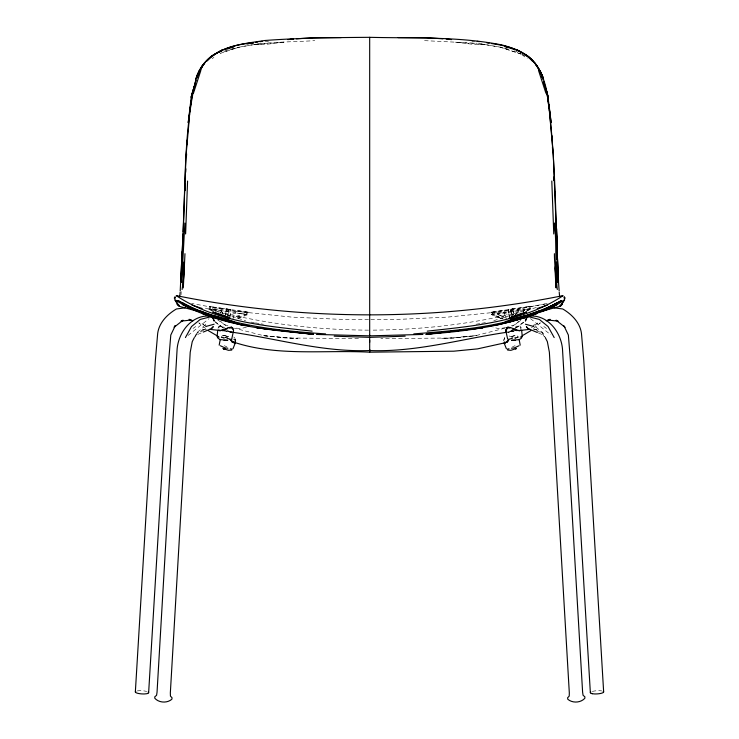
<?xml version="1.0" encoding="UTF-8"?>
<svg xmlns="http://www.w3.org/2000/svg" width="739" height="739" viewBox="0 0 739 739"><rect width="100%" height="100%" fill="white"/><g stroke="black" fill="none" stroke-linecap="round" stroke-linejoin="round"><path stroke-width="0.55" stroke-dasharray="3.69 2.77" d="M520.653 329.234L520.154 326.093L518.251 325.493L515.656 326.786M181.055 294.796L181.203 291.628M227.926 317.585L228.36 309.244L226.282 308.93L225.571 315.137M225.626 331.109L227.418 331.054M229.737 317.844L230.854 309.604L229.145 309.345L227.649 315.433M215.908 311.415L214.707 309.77L215.067 307.295L209.414 306.436L209.045 308.902L211.511 310.879M368.549 319.618L337.714 319.23L291.785 317.114L236.009 311.331L235.787 312.893L247.731 314.62L248.101 312.154L209.414 306.436M228.379 311.803L209.045 308.902L209.359 306.759L236.009 311.331M219.742 315.414L221.349 308.237L215.104 307.248L210.523 309.133L209.045 308.902M503.564 340.651L504.617 337.778L503.906 340.254L504.395 342.268M225.34 317.207L226.661 308.985M229.921 316.828L230.854 309.604M235.335 342.776L235.806 340.651L234.762 337.778L235.048 339.58L232.674 339.016M234.826 342.268L234.882 339.58M234.984 342.268L235.473 340.254L234.762 337.778M503.906 340.254L504.617 337.778M513.171 328.984L508.432 332.762L512.376 330.315M226.199 328.984L221.127 325.493L219.224 326.093L218.726 329.234M533.272 326.887L534.325 324.107M194.274 337.668L196.805 332.679L203.668 327.072M512.46 330.084L511.961 331.054L513.753 331.109M195.059 337.086L196.75 334.157L196.001 335.173L202.246 332.513M217.95 328.181L219.224 326.093M515.72 314.408L518.381 310.639L530.325 308.902L530.011 306.759L547.932 303.433M523.332 311.599L524.653 309.715L521.013 312.227M514.372 316.329L518.39 310.703L518.141 309.022L547.775 303.452M523.471 311.415L524.662 309.77L530.325 308.902L529.965 306.436L491.278 312.154L491.638 314.62L501.485 318.527M237.893 318.527L247.731 314.62L242.069 313.761L236.286 318.814L246.263 314.389L248.101 312.154L236.129 310.417M246.263 314.389L248.101 312.154M518.593 321.465L515.804 324.209L511.37 325.881M527.175 310.666L528.847 309.105L529.965 306.436L510.621 309.327M527.175 310.694L528.856 309.133L524.394 307.849M535.212 325.151L537.816 323.026L535.073 325.031M533.447 328.532L540.375 322.86L539.331 323.423L541.299 322.684M527.083 310.546L528.847 309.105L527.064 310.583M523.803 322.389L513.744 329.529M188.048 335.451L209.082 318.62M527.868 310.879L530.325 308.902M515.157 328.098L518.658 326.13L520.413 326.49L521.429 328.181M222.938 335.848L225.672 335.432L228.018 337.03M212.158 58.658L213.904 57.337M511.887 330.804L514.556 328.8M515.452 328.125L523.48 322.112M531.424 327.71L534.158 325.696M511.979 337.335L514.15 335.774L516.441 335.848L518.316 336.882M512.57 326.195L520.764 320.393M193.027 328.43L195.733 326.536M511.351 337.03L513.707 335.432L516.293 335.404L518.03 336.522M221.34 336.522L223.076 335.404L225.672 335.432M491.638 314.62C501.735 310.592 513.651 308.828 524.662 309.77L491.638 314.62L503.093 318.814L497.301 313.761L505.504 317.798M512.45 346.905L515.074 345.676M226.67 316.8L235.796 312.828L242.069 313.761L232.85 318.297L235.796 312.828L210.523 309.105L210.837 307.018L191.604 303.452M370.83 319.618L401.656 319.23L447.585 317.114L497.098 312.107L497.31 313.807L503.361 311.331L506.464 318.343L497.31 313.807L493.116 314.417L491.278 312.154L503.241 310.417M203.678 330.481L196.537 333.335L202.855 329.751L205.802 329.206M493.772 320.698L513.642 314.408M225.081 337.594L230.309 335.996M232.637 331.543L230.762 332.19L225.7 331.09M514.815 330.684L507.582 332.485M260.996 43.453L239.057 47.185L220.407 53.337C250.327 40.922 283.166 42.677 314.823 40.645M514.409 330.86L507.905 332.088L508.617 332.19M536.32 307.498C482.567 323.082 426.708 329.806 370.83 330.148M246.41 327.137L240.286 328.781L234.78 327.765M504.894 328.162L475.316 335.765L453.958 337.963L441.479 338.758L476.683 335.561L453.958 337.963L380.844 338.628M223.335 338.203L226.125 337.52M224.748 50.612L239.057 47.185M214.707 309.77L221.349 308.237L231.233 309.659M218.966 326.49L220.712 326.13L224.213 328.098M507.905 332.088L511.314 331.405M505.698 327.562L499.084 328.781L492.959 327.137M476.128 324.264L480.636 323.479M481.763 323.276L486.262 322.49M515.656 314.093L517.66 313.779M508.524 309.604L509.633 317.844L508.146 309.659L510.224 309.345L511.73 315.433M511.453 317.585L511.009 309.244L513.097 308.93L513.919 316.172M226.642 336.984L228.333 336.744M518.381 310.639L497.31 313.807M508.146 309.659L509.153 309.512M512.09 309.078L513.097 308.93M228.055 331.405L231.464 332.088L228.693 331.229L227.03 329.733M206.163 329.418L202.855 329.751L206.236 329.539M491.333 312.551L510.991 310.574L530.011 306.759L528.487 306.667M265.264 41.726L268.488 41.439M358.498 338.628L285.319 337.963L262.567 335.561L297.808 338.758L263.934 335.765L234.318 328.162M368.549 330.148C312.671 329.806 256.803 323.082 203.059 307.498M424.546 40.645L477.311 43.25M534.454 329.612L536.708 329.751L543.045 333.335L535.886 330.481M471.962 41.541L475.186 41.827M248.036 312.551L228.379 310.574L209.359 306.759M533.401 329.418L536.708 329.751L533.761 329.206M231.464 332.088L224.554 330.684L231.621 332.088M226.282 308.93L227.289 309.078M221.709 313.779L223.723 314.093M514.621 50.612L521.087 54.039L500.321 47.185L478.373 43.453L500.321 47.185L510.224 49.559M250.983 322.102L254.355 322.694M255.472 322.888L259.971 323.673M261.098 323.867L263.343 324.264M225.728 314.408L245.607 320.698M509.069 335.996L516.034 338.203M231.787 332.485L230.762 332.19L230.938 332.762L227.002 330.315M521.087 54.039L500.321 47.185M513.974 337.843L515.628 338.397M228.009 325.881L223.566 324.209L220.776 321.465M538.371 332.956L543.581 335.173L542.832 334.157L544.523 337.086M522.15 54.492L525.318 55.859M512.709 316.8L503.573 312.828L506.03 317.391M491.278 312.154L493.116 314.417L502.095 318.37M224.305 345.676L226.919 346.905M199.853 323.423L198.819 322.86L205.747 328.532M218.365 312.227L214.716 309.715L216.047 311.599M223.603 328.245L215.382 322.389M543.83 326.536L546.546 328.43M217.515 319.747L226.642 326.195M225.219 335.774L227.39 337.335M205.026 325.696L201.368 323.026L204.851 325.862M214.818 321.437L223.741 328.125M521.965 54.695L527.221 58.658M530.482 318.62L550.675 334.749M212.315 310.583L210.523 309.105L212.296 310.546M535.914 327.072L542.786 332.679L545.327 337.668M233.755 336.984L234.937 338.185M220.979 310.703L224.998 316.329M220.998 310.639L223.658 314.408M512.801 315.405L510.972 311.729L512.801 315.451M205.22 324.107L206.283 326.887M518.39 310.703L519.138 313.53M512.718 308.985L513.873 316.172M492.858 312.449L493.116 314.417M592.299 691.455A6.66 1.598 -3.4 0 1 601.712 690.919M137.288 690.919A6.66 1.598 3.5 0 1 146.691 691.455M283.674 42.169L266.871 44.257L254.595 44.663L283.674 42.169M484.784 44.663L472.498 44.257L455.695 42.169L484.784 44.663"/><path stroke-width="1.11" d="M369.685 342.333L369.685 337.353L405.194 336.171M207.003 61.069C221.903 45.255 244.84 43.619 264.978 40.488C299.822 37.883 334.767 37.597 369.685 37.319L369.685 335.857L422.911 334.434M557.954 274.104L556.55 228.647L557.954 274.104L559.164 290.99M183.05 233.893L180.205 290.99M369.694 349.612L369.657 352.18C323.848 349.723 275.998 356.919 231.944 341.529M187.124 144.539L187.29 140.022L187.059 144.632M182.043 251.87L180.824 281.273M182.09 263.777L182.182 261.495M187.577 181.027L185.618 233.967L184.87 223.021L181.665 282.483M184.972 253.68L183.318 287.877L183.096 262.022C185.184 271.148 183.272 280.312 182.08 289.512M185.129 183.799L184.787 190.708L185.101 185.166M185.692 172.279L185.868 168.825M186.487 156.151L186.607 153.851M182.644 248.997L182.93 243.51M183.161 231.713C185.563 180.011 184.039 127.163 196.602 76.625C204.694 52.885 230.799 44.525 253.422 42.779L251.26 43.213M135.348 691.944L155.356 360.558L157.509 335.414C158.091 323.654 166.774 314.694 176.409 308.976L185.138 307.821M148.641 692.692L168.64 361.288L170.792 335.026L175.226 325.797M189.369 116.78L189.553 114.49M189.424 117.289L186.08 155.07L181.415 274.104M189.341 116.596L189.535 114.36M179.753 296.653L180.15 292.274M540.061 311.738L559.931 306.352L560.033 305.272M217.737 330.315L217.09 336.707L217.728 337.289M189.923 109.899L190.329 106.684M190.607 104.532L191.013 101.317M191.429 98.093L191.835 94.878M220.277 339.367L219.178 345.15M200.869 70.408L193.424 93.28M564.125 297.9L565.021 298.029L564.125 297.9L564.439 296.681M192.14 93.816L194.588 85.355M506.668 329.271L506.15 330.028L506.825 327.765L507.979 327.146L510.769 327.599L516.727 330.204L519.619 330.813L521.05 330.111M192.168 93.798L193.83 88.394M194.496 86.232L195.493 82.99L191.142 96.994L195.345 82.694M197.489 76.505L199.142 71.101L196.731 78.482M197.479 76.496L199.142 71.101L197.507 76.182M194.893 84.292L196.195 80.237M508.524 340.143L507.028 342.249L508.755 339.912L505.365 342.72L477.514 348.882L453.783 351.191L369.685 352.18L369.657 349.612M520.201 345.15L519.101 339.367M506.363 348.688L504.035 342.776L505.162 343.219M194.274 337.668L192.242 341.658L190.219 352.217L170.339 692.923L170.441 696.092L172.076 697.838L171.836 699.279C167.125 703.325 159.024 702.918 154.83 698.3L154.756 696.84L156.576 695.307L157.047 692.157L177.129 348.808C178.69 332.014 191.66 314.851 209.858 316.043M185.424 337.557L191.54 326.536L200.269 319.405L211.714 316.514M563.848 300.625L559.931 306.352M506.15 330.028L507.979 327.146M175.171 325.603L174.09 327.285L183.078 320.209L181.092 321.114L191.087 320.07L189.027 319.34L192.962 320.828M564.679 299.72L560.642 305.955L562.397 304.228M225.995 329.224L222.393 330.592L224.554 330.684M204.768 63.129L202.449 65.614L195.853 78.842L202.449 65.614L204.38 63.157L196.602 76.625C200.685 67.739 206.061 58.723 215.012 54.021M207.871 59.822L210.966 56.524L222.679 49.735L215.973 53.485M521.651 337.289L522.288 336.707L521.642 330.315M515.646 349.067L516.441 348.485L510.889 350.323L507.61 350.064M564.18 299.923C554.841 306.713 543.895 311.821 532.607 314.177L538.777 311.147L512.321 320.236C529.17 314.555 546.139 309.41 561.548 300.477C516.921 326.167 463.99 329.936 413.794 333.899M563.247 295.877L562.287 295.776C435.659 321.206 303.72 321.206 177.092 295.776L176.778 295.997C216.481 322.149 266.197 326.01 312.107 331.146M521.531 338.111L519.351 339.57L511.61 340.319L515.323 340.402M519.037 345.732L514.409 347.893L511.499 348.217M505.365 342.72L507.277 341.529M522.168 335.774L530.851 330.656M427.262 331.146C473.172 326.01 522.898 322.149 562.601 295.997L562.287 295.776M547.35 308.024L557.151 302.741L555.128 304.376L557.086 304.496L547.858 309.068M222.393 330.592L228.61 327.599L231.399 327.146L232.554 327.765L233.57 330.693L231.723 339.062L230.928 339.413L226.947 338.259M175.531 300.625L179.448 306.352L199.308 311.738M218.883 52.275L221.783 50.963M225.746 328.892L220.296 330.545M228.6 48.201L233.635 46.705M203.29 332.07L210.578 328.975M234.217 343.219L235.335 342.776L233.016 348.688M225.681 49.264L233.93 46.659M546.213 320.828L550.149 319.34L548.089 320.07L558.074 321.114L556.088 320.209L565.067 327.285M225.58 328.892L227.686 328.218M513.374 329.224L516.977 330.592L516.727 330.204L519.277 330.481M537.207 308.514L547.331 305.142M512.432 338.259L508.441 339.413L507.656 339.062L505.799 330.693L506.825 327.765L510.076 328.079M175.254 297.9L174.349 298.029L175.254 297.9L174.94 296.681M509.762 322.01L537.004 313.502C501.522 326.73 463.593 331.478 426.043 334.287L444.13 332.217M505.217 321.604L524.958 315.904L510.344 319.497M507.785 322.269L529.42 316.32L515.342 320.153M205.756 326.499L214.125 324.209M514.261 320.449L499.093 324.569L490.151 325.908M506.705 322.555L494.539 325.151M520.274 337.113L521.836 336.744M222.642 330.204L219.76 330.813L218.328 330.111M507.24 349.141L509.005 348.771M246.928 44.072L249.089 43.638M251.177 43.222L253.422 42.779M506.778 332.282C461.219 338.97 416.131 352.309 369.685 350.545C323.294 352.318 278.252 338.97 232.739 332.282M255.62 42.419L257.809 42.049M259.999 41.68L262.188 41.319M515.249 337.806L518.002 337.381M287.776 39.592L293.152 39.056M446.384 331.968L450.91 331.451M453.173 331.192L463.344 330.028M465.607 329.77L482.558 327.83L426.043 334.287M519.083 330.545L529.946 329.326M176.131 295.877L177.092 295.776M229.302 328.079L232.554 327.765L232.997 329.271M231.76 350.064L228.49 350.323L222.938 348.485L225.386 349.381L223.723 349.067M296.468 38.825L313.05 37.671L341.224 37.597M290.935 39.213L293.226 39.149M224.046 340.402L227.769 340.319L220.028 339.57L217.848 338.111M398.145 37.597L426.329 37.671L442.91 38.825M369.685 37.319C413.637 38.419 458.115 36.322 501.485 44.867C512.912 47.712 524.127 52.377 532.366 61.069M369.685 337.353L334.176 336.171M316.458 334.434L369.685 335.857L369.685 335.118M446.227 39.056L451.603 39.592M529.697 316.043C547.904 314.842 560.901 331.996 562.471 348.808L582.609 692.157L583.08 695.307L584.9 696.84L584.835 698.3C580.632 702.909 572.531 703.325 567.82 699.279L567.58 697.838L569.215 696.092L569.316 692.923L549.373 352.217L547.359 341.658L545.327 337.668M288.469 331.451L313.336 334.287C266.594 329.668 215.89 325.659 175.189 299.923M592.299 693.709L594.47 693.939A6.669 1.598 -3.4 0 0 601.703 693.182A6.669 1.598 -3.4 0 0 603.144 691.362M313.336 334.287L256.812 327.83L273.772 329.77M325.585 333.899C275.277 330.564 222.808 325.086 177.831 300.477C195.336 310.445 214.301 317.955 234.152 321.604M209.608 329.326L220.453 330.545L219.668 330.121M227.871 348.217L224.97 347.893L220.342 345.732M276.035 330.028L279.425 330.416M281.688 330.675L286.205 331.192M554.028 307.821L562.758 308.976C572.392 314.694 581.048 323.664 581.639 335.414L583.782 360.558L603.652 691.944M245.967 325.299L240.277 324.569L209.95 316.32L224.037 320.153M487.019 42.927L489.163 43.213M491.306 43.499C506.307 45.744 522.732 49.448 533.346 61.189C547.701 78.066 548.384 101.871 551.183 122.739L546.989 93.216C556.116 155.513 555.044 218.559 558.555 281.273M249.219 325.908L240.277 324.569L225.118 320.449M221.377 337.381L224.12 337.806M477.182 41.319L479.38 41.68M505.439 46.659L513.697 49.264M504.755 46.511L508.691 47.305M230.374 348.771L232.138 349.141M217.543 336.744L219.104 337.113M229.035 319.497L214.412 315.904L227.058 320.236L200.602 311.147L206.763 314.177L202.366 313.502L229.607 322.01M222.772 330.194L224.711 330.684M527.849 316.514L539.313 319.405L548.052 326.536L554.185 337.557M525.438 324.209L533.817 326.499M192.038 305.142L202.163 308.514M528.976 328.975L537.327 332.513M191.521 309.068L182.284 304.496L184.242 304.376L182.228 302.741L192.029 308.024M513.79 328.892L516.977 330.592M523.406 53.485L516.7 49.735L520.598 51.998M525.475 54.825C534.463 59.942 539.913 69.484 543.516 78.842L536.93 65.614L528.403 56.524L524.357 54.021M208.352 330.656L218.005 336.337M234.014 342.72L230.088 339.45M506.732 331.543L505.799 330.693L506.769 332.411M176.972 304.228L178.736 305.955L174.69 299.72M231.399 327.146L231.991 328.033M537.216 67.009L534.99 63.157L540.227 71.101L542.768 76.625L538.325 68.93M563.931 325.797L568.356 335.026L570.49 361.288L590.359 692.692M545.945 93.28L538.509 70.408M542.989 79.535L540.227 71.101L542.223 77.586L540.227 71.101L541.863 76.182M543.682 81.641L548.236 96.994L545.899 89.447M543.507 81.253L544.486 84.292M545.881 89.474L547.534 94.878L545.096 86.408M547.95 98.093L548.356 101.317M548.772 104.532L549.179 107.755M557.289 289.512C554.869 267.444 556.846 245.145 554.509 223.021L553.76 233.967L551.802 181.027M551.673 135.745L551.987 138.95L551.7 135.56M179.346 305.272L179.448 306.352M559.22 292.274L559.617 296.653M549.742 113.243L549.456 109.899L549.733 113.344M549.945 117.289L553.289 155.07L556.744 241.514M553.908 178.395L554.028 180.649M552.43 146.932L552.596 150.396M553.908 176.889L554.074 180.344M557.714 282.483L556.273 262.022L554.952 268.562L556.051 287.877C556.485 276.506 554.37 265.292 554.407 253.68M556.855 252.405L557.114 259.223M556.846 255.731L556.901 259.093M369.685 350.545L369.685 340.199M592.281 693.718A6.669 1.598 -3.4 0 1 590.84 692.055M148.142 692.055A6.66 1.598 3.5 0 1 146.71 693.718L144.539 693.939A6.66 1.598 3.5 0 1 137.297 693.182A6.66 1.598 3.5 0 1 135.837 691.362M191.179 97.733L188.196 122.739L192.38 93.216L191.179 97.733M526.066 319.165L525.383 321.077L526.972 317.317L526.066 319.165M213.155 326.795L211.382 328.679L213.155 326.795M514.88 315.904L509.106 318.37L526.685 311.941L514.88 315.904M224.499 315.904L212.684 311.941L230.263 318.37L224.499 315.904M528.173 328.679L526.408 326.795L528.173 328.679M232.092 341.529L230.614 339.912L232.342 342.249L232.092 341.529M213.497 319.165L212.592 317.317L214.181 321.077L213.497 319.165M545.234 87.285L544.237 84.052L545.216 87.313M554.823 195.318L554.638 191.937L554.823 195.318"/></g></svg>
